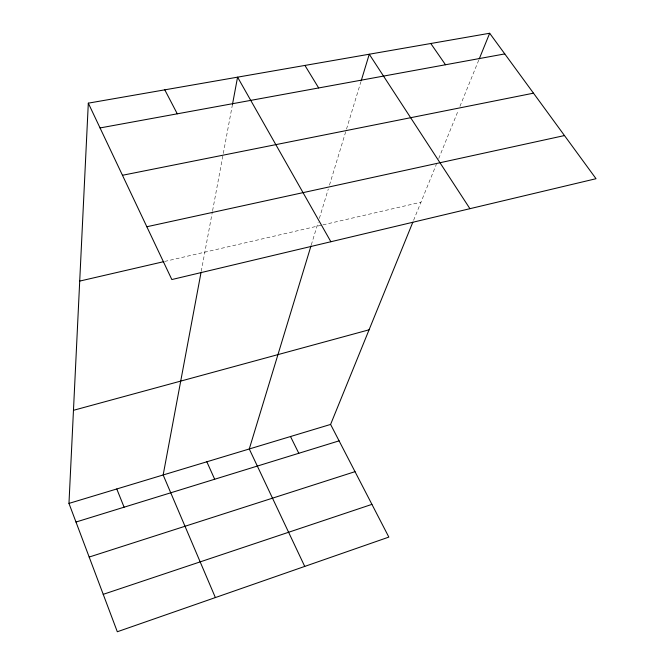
<?xml version="1.0" encoding="UTF-8"?>
<svg xmlns="http://www.w3.org/2000/svg" width="665" height="665" viewBox="0 0 665 665"><rect width="100%" height="100%" fill="white"/><g stroke="black" fill="none" stroke-linecap="round" stroke-linejoin="round"><path stroke-width="0.5" stroke-dasharray="3.33 2.49" d="M201.237 271.395L212.401 211.703M212.592 210.697L232.484 104.363M311.295 244.928L318.169 222.326M319.358 218.403L328.302 188.993M329.491 185.078L346.207 130.091M346.507 129.11L360.879 81.828M413.588 220.339L436.398 164.247M438.717 158.553L458.393 110.157M459.939 106.358L478.858 59.842M164.654 261.453L321.976 225.086M322.974 224.861L420.962 202.21"/><path stroke-width="1" d="M412.815 222.243L330.596 424.428L388.842 537.096L117.314 631.75L68.969 503.405L88.312 103.158L489.673 33.25L596.031 178.71L171.836 279.549L88.312 103.158M201.046 272.401L163.158 474.976L215.377 597.569M232.484 104.363L237.571 77.157L330.879 241.744M310.996 245.909L249.267 448.983L304.728 566.422M361.178 80.839L369.266 54.222L469.931 208.685M479.241 58.886L489.673 33.25M103.216 594.344L371.926 504.369M89.177 557.054L355.019 471.66M75.985 522.033L339.092 440.853M68.969 503.405L330.596 424.428M73.466 410.305L369.075 329.807M79.709 281.087L163.648 261.686M146.832 226.748L564.477 135.56M122.46 175.277L533.488 93.175M100.041 127.946L504.777 53.915M430.787 43.508L445.5 64.763M304.927 65.428L318.668 87.955M164.787 89.841L177.281 113.815M290.505 436.531L298.793 453.281M206.84 461.793L214.679 479.241M116.782 488.975L124.097 507.187"/></g></svg>
